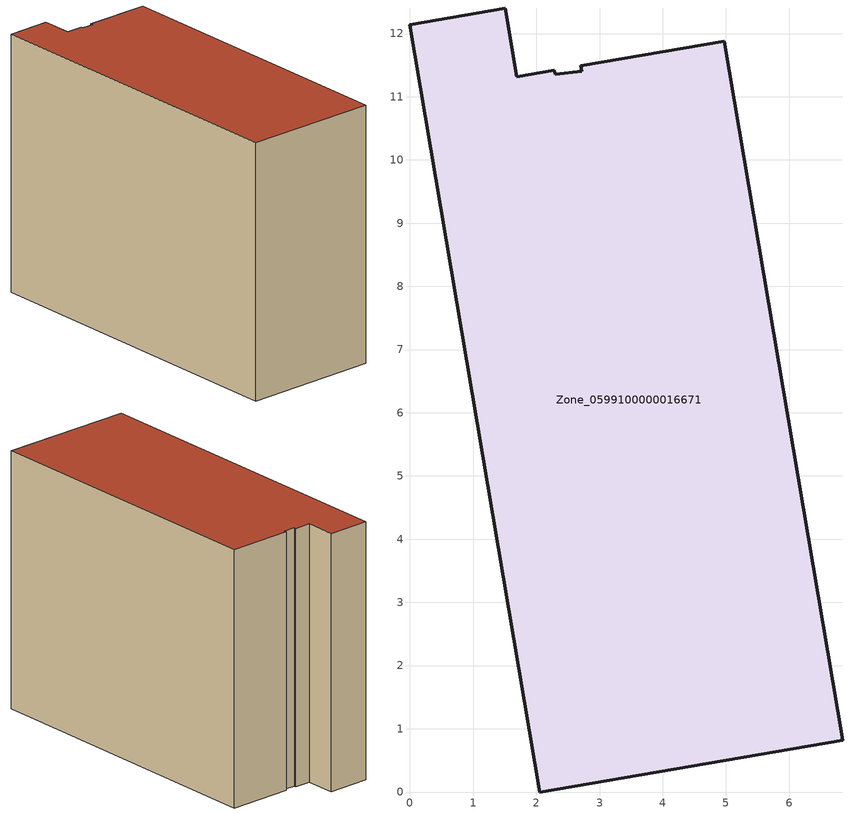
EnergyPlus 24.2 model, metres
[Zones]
Zone_0599100000016671
 floor ground (C_G): 2.29,11.42 2.3,11.36 2.72,11.4 2.7,11.49 4.97,11.88 6.84,0.82 2.05,0 0,12.14 1.51,12.4 1.69,11.32 z0
 wall outside (C_F): 2.05,0 6.84,0.82 4.97,11.88 2.7,11.49 2.72,11.4 2.3,11.36 2.29,11.42 1.69,11.32 1.51,12.4 0,12.14 2.05,0 z0:9.32
 roof outside (C_R): 2.3,11.36 2.29,11.42 1.69,11.32 1.51,12.4 0,12.14 2.05,0 6.84,0.82 4.97,11.88 2.7,11.49 2.72,11.4 z9.32
[BUILDING]
Pand.0599100000016671: North Axis=0; Terrain=City; Loads Convergence Tolerance Value=0.04; Temperature Convergence Tolerance Value=0.4; Solar Distribution=FullExterior; Maximum Number of Warmup Days=25; Minimum Number of Warmup Days=1
[Site:Location]
Rotterdam.The.Hague.AP_ZH_NLD Design_Conditions: Latitude=51.96; Longitude=4.45; Time Zone=1; Elevation=-4.5
[SITE:GROUNDTEMPERATURE:BUILDINGSURFACE]
18, 18, 18, 18, 18, 18, 18, 18, 18, 18, 18, 18
[MATERIAL] Thermal Absorptance=0.9; Solar Absorptance=0.7; Visible Absorptance=0.7
Name | Roughness | Thickness | Conductivity | Density | Specific Heat
G.TI.1946 | MediumSmooth | 0.15 | 1 | 540 | 1210
F.TI.1946 | Rough | 0.3 | 0.857143 | 1920 | 840
R.TI.1946 | MediumRough | 0.2 | 0.1 | 1500 | 1000
[CONSTRUCTION]
C_G: G.TI.1946
C_F: F.TI.1946
C_R: R.TI.1946
[ZONE]
Zone_0599100000016671: Type=1; Multiplier=1; Ceiling Height=Autocalculate; Volume=Autocalculate; Floor Area=autocalculate; Part of Total Floor Area=Yes
[ZONEINFILTRATION:DESIGNFLOWRATE]
Infil_Zone_0599100000016671: Zone or ZoneList or Space or SpaceList=Zone_0599100000016671; Schedule=AlwaysOn; Design Flow Rate Calculation Method=Flow/Area; Flow Rate per Floor Area=0.003; Constant Term Coefficient=1; Temperature Term Coefficient=0; Velocity Term Coefficient=0; Velocity Squared Term Coefficient=0
[HVACTEMPLATE:ZONE:IDEALLOADSAIRSYSTEM]
Zone_0599100000016671: Maximum Heating Supply Air Temperature=50; Minimum Cooling Supply Air Temperature=13; Maximum Heating Supply Air Humidity Ratio=0.0156; Minimum Cooling Supply Air Humidity Ratio=0.0077; Heating Limit=NoLimit; Cooling Limit=NoLimit; Dehumidification Control Type=ConstantSensibleHeatRatio; Cooling Sensible Heat Ratio=0.7; Dehumidification Setpoint=60; Humidification Control Type=None; Humidification Setpoint=30; Outdoor Air Method=None; Outdoor Air Flow Rate per Person=0.00944; Outdoor Air Flow Rate per Zone Floor Area=0; Outdoor Air Flow Rate per Zone=0; Demand Controlled Ventilation Type=None; Outdoor Air Economizer Type=NoEconomizer; Heat Recovery Type=None; Sensible Heat Recovery Effectiveness=0.7; Latent Heat Recovery Effectiveness=0.65
[ZONECONTROL:THERMOSTAT]
ThermostatControl_Zone_0599100000016671: Zone or ZoneList=Zone_0599100000016671; Control Type Schedule=DualSetpointControlType; Control 1=Thermostat_Zone_0599100000016671; Temperature Difference Between Cutout And Setpoint=0
[THERMOSTATSETPOINT:DUALSETPOINT]
Thermostat_Zone_0599100000016671: Heating Setpoint Temperature Schedule=HeatingSetpoint_Zone_0599100000016671; Cooling Setpoint Temperature Schedule=CoolingSetpoint_Zone_0599100000016671
[SCHEDULE:COMPACT]
HeatingSetpoint_Zone_0599100000016671: Through: 12/31, For: AllDays, Until: 24:00, 21
CoolingSetpoint_Zone_0599100000016671: Through: 12/31, For: AllDays, Until: 24:00, 24
DualSetpointControlType: Through: 12/31, For: AllDays, Until: 24:00, 4
AlwaysOn: Through: 12/31, For: AllDays, Until: 24:00, 1
